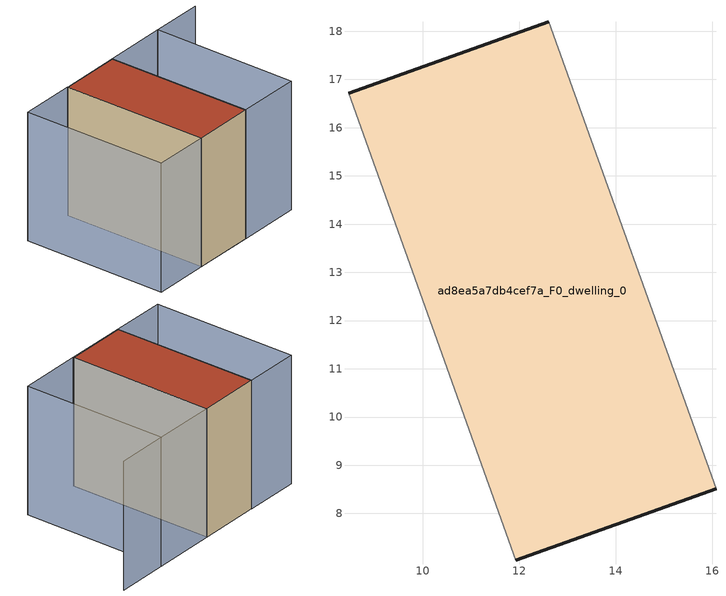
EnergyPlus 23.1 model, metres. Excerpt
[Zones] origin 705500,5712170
ad8ea5a7db4cef7a_F0_dwelling_0
 floor ground (EU_floor_Construction): 16.08,8.51 12.62,18.2 8.46,16.71 11.92,7.03 z0
 wall outside (EU_wall_Construction): 8.46,16.71 12.62,18.2 / 16.08,8.51 11.92,7.03 z0:9
 wall adiabatic (EU_wall_Construction): 12.62,18.2 16.08,8.51 / 11.92,7.03 8.46,16.71 z0:9
 roof outside (EU_roof_Construction): 12.62,18.2 16.08,8.51 11.92,7.03 8.46,16.71 z9
shading: 8.22,5.71 4.75,15.39 / 4.75,15.39 8.46,16.72 / 8.46,16.72 11.92,7.03 / 11.92,7.03 8.22,5.71 / 16.08,8.5 12.62,18.2 / 12.62,18.2 16.87,19.72 / 16.87,19.72 20.33,10.02 / 20.33,10.02 16.08,8.5 / 20.33,10.02 16.87,19.7 / 16.87,19.7 20.4,20.96 z0:9
[Building]
EU S2 Campaign: North Axis=0; Terrain=City; Solar Distribution=FullExterior
[Site:Location]
London: Latitude=51.5; Longitude=-0.5; Time Zone=0; Elevation=25
[SizingPeriod:WeatherFileDays]
AnnualSizingPeriod: Begin Month=1; Begin Day of Month=1; End Month=12; End Day of Month=31; Day of Week for Start Day=Monday; Use Weather File Daylight Saving Period=No; Use Weather File Rain and Snow Indicators=No
[MATERIAL]
EU_InternalMass_Material: Roughness=MediumRough; Thickness=0.1; Conductivity=1; Density=1800; Specific Heat=900; Thermal Absorptance=0.9; Solar Absorptance=0.7; Visible Absorptance=0.7
[MATERIAL:NOMASS] Roughness=MediumRough; Thermal Absorptance=0.9; Solar Absorptance=0.7; Visible Absorptance=0.7
Name | Thermal Resistance
EU_wall_NoMass | 0.71061
EU_roof_NoMass | 2.41608
EU_floor_NoMass | 1.75078
[CONSTRUCTION]
EU_wall_Construction: EU_wall_NoMass
EU_roof_Construction: EU_roof_NoMass
EU_floor_Construction: EU_floor_NoMass
EU_InternalMass_Construction: EU_InternalMass_Material
[ZONE]
ad8ea5a7db4cef7a_F0_dwelling_0: Type=1; Multiplier=1; Ceiling Height=autocalculate; Volume=408.423; Floor Area=autocalculate; Part of Total Floor Area=Yes
[INTERNALMASS]
ad8ea5a7db4cef7a_F0_dwelling_0_EU_InternalMass: Construction=EU_InternalMass_Construction; Zone or ZoneList=ad8ea5a7db4cef7a_F0_dwelling_0; Surface Area=45.3802
[OTHEREQUIPMENT]
EU_Step8_InternalGain_ad8ea5a7db4cef7a_F0_dwelling_0_f000: Fuel Type=Electricity; Zone or ZoneList or Space or SpaceList=ad8ea5a7db4cef7a_F0_dwelling_0; Schedule=EU_Step8_GainSchedule_ad8ea5a7db4cef7a_F0_dwelling_0_f000; Design Level Calculation Method=Watts/Area; Power per Zone Floor Area=1; Fraction Latent=0; Fraction Radiant=0; Fraction Lost=0; Carbon Dioxide Generation Rate=0; EndUse Subcategory=EU_Step8_InternalGains
[ZONEVENTILATION:DESIGNFLOWRATE]
EU_ConstantAir_ad8ea5a7db4cef7a_F0_dwelling_0: Zone or ZoneList or Space or SpaceList=ad8ea5a7db4cef7a_F0_dwelling_0; Schedule=EU_AlwaysOn; Design Flow Rate Calculation Method=AirChanges/Hour; Air Changes per Hour=0.496673; Ventilation Type=Natural; Fan Pressure Rise=0; Fan Total Efficiency=1; Constant Term Coefficient=1; Temperature Term Coefficient=0; Velocity Term Coefficient=0; Velocity Squared Term Coefficient=0; Minimum Indoor Temperature=-100; Maximum Indoor Temperature=100; Delta Temperature=-100; Minimum Outdoor Temperature=-100; Maximum Outdoor Temperature=100; Maximum Wind Speed=40
[HVACTEMPLATE:THERMOSTAT]
EU_HeatOnly_ad8ea5a7db4cef7a_F0_dwelling_0: Constant Heating Setpoint=20; Constant Cooling Setpoint=50
[HVACTEMPLATE:ZONE:IDEALLOADSAIRSYSTEM]
ad8ea5a7db4cef7a_F0_dwelling_0: Template Thermostat=EU_HeatOnly_ad8ea5a7db4cef7a_F0_dwelling_0; System Availability Schedule=EU_AlwaysOn; Maximum Heating Supply Air Temperature=50; Minimum Cooling Supply Air Temperature=13; Maximum Heating Supply Air Humidity Ratio=0.0156; Minimum Cooling Supply Air Humidity Ratio=0.0077; Heating Limit=NoLimit; Cooling Limit=NoLimit; Heating Availability Schedule=EU_AlwaysOn; Cooling Availability Schedule=EU_CoolingOff; Dehumidification Control Type=ConstantSensibleHeatRatio; Cooling Sensible Heat Ratio=0.7; Dehumidification Setpoint=60; Humidification Control Type=None; Humidification Setpoint=30; Outdoor Air Method=None; Outdoor Air Flow Rate per Person=0.00944; Outdoor Air Flow Rate per Zone Floor Area=0; Outdoor Air Flow Rate per Zone=0; Demand Controlled Ventilation Type=None; Outdoor Air Economizer Type=NoEconomizer; Heat Recovery Type=None; Sensible Heat Recovery Effectiveness=0.7; Latent Heat Recovery Effectiveness=0.65
[SIZING:ZONE]
ad8ea5a7db4cef7a_F0_dwelling_0: Zone Cooling Design Supply Air Temperature Input Method=SupplyAirTemperature; Zone Cooling Design Supply Air Temperature=13; Zone Heating Design Supply Air Temperature Input Method=SupplyAirTemperature; Zone Heating Design Supply Air Temperature=50; Zone Cooling Design Supply Air Humidity Ratio=0.008; Zone Heating Design Supply Air Humidity Ratio=0.008; Cooling Design Air Flow Method=DesignDay; Cooling Design Air Flow Rate=0; Cooling Minimum Air Flow per Zone Floor Area=0.000762; Cooling Minimum Air Flow=0; Cooling Minimum Air Flow Fraction=0.2; Heating Design Air Flow Method=DesignDay; Heating Design Air Flow Rate=0; Heating Maximum Air Flow per Zone Floor Area=0.002032; Heating Maximum Air Flow=0.141576; Heating Maximum Air Flow Fraction=0.3; Account for Dedicated Outdoor Air System=No; Dedicated Outdoor Air System Control Strategy=NeutralSupplyAir; Dedicated Outdoor Air Low Setpoint Temperature for Design=autosize; Dedicated Outdoor Air High Setpoint Temperature for Design=autosize; Zone Load Sizing Method=Sensible Load Only No Latent Load; Zone Latent Cooling Design Supply Air Humidity Ratio Input Method=HumidityRatioDifference; Zone Cooling Design Supply Air Humidity Ratio Difference=0.005; Zone Latent Heating Design Supply Air Humidity Ratio Input Method=HumidityRatioDifference; Zone Humidification Design Supply Air Humidity Ratio Difference=0.005
[SCHEDULE:CONSTANT]
Name | Hourly Value
EU_AlwaysOn | 1
EU_CoolingOff | 0
[SCHEDULE:FILE]
EU_Step8_GainSchedule_ad8ea5a7db4cef7a_F0_dwelling_0_f000: File=../../schedules/ad8ea5a7db4cef7a/ad8ea5a7db4cef7a_F0_dwelling_0_f000_gain.csv; Column Number=1; Rows to Skip at Top=0; Number of Hours of Data=8760; Column Separator=Comma; Interpolate to Timestep=No; Minutes per Item=60; Adjust Schedule for Daylight Savings=Yes
